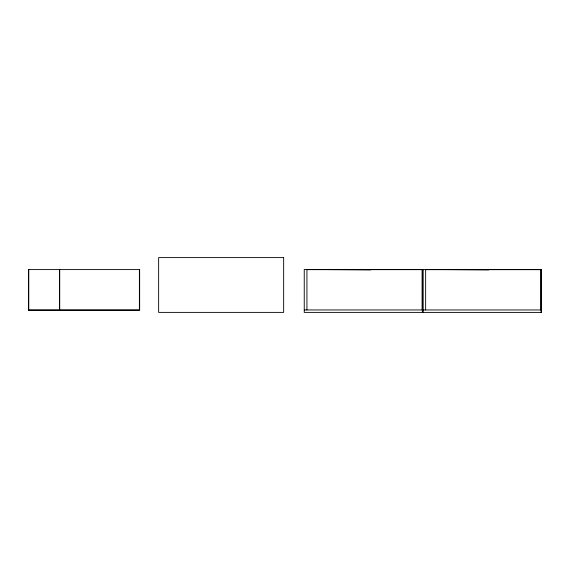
<?xml version="1.0" encoding="UTF-8"?>
<svg xmlns="http://www.w3.org/2000/svg" width="570" height="570" viewBox="0 0 570 570"><rect width="100%" height="100%" fill="white"/><g stroke="black" fill="none" stroke-linecap="round" stroke-linejoin="round"><path stroke-width="0.85" d="M306.931 269.582L422.798 269.582L422.798 312.389L304.245 312.389L304.245 269.446L419.434 269.446L306.931 269.446L306.931 309.952M425.64 269.589L541.5 269.589L541.5 312.396L422.947 312.396L422.947 269.453L538.137 269.453L425.64 269.453L425.64 309.959M306.931 269.653L422.391 269.653M425.64 269.66L541.094 269.66M422.798 270.258L422.391 270.258M540.83 270.258L541.5 270.258M28.5 309.959L139.386 309.959L139.386 269.589M304.245 309.952L422.798 309.952M422.947 309.959L541.5 309.959M425.64 269.453L488.668 269.895M306.931 269.446L370.849 269.895M541.094 269.589L541.094 312.396M540.83 269.589L540.83 309.959M422.391 269.582L422.391 312.389M422.121 269.582L422.121 309.952M59.722 269.589L59.722 309.959M59.451 269.589L59.451 309.959M28.771 269.589L28.771 309.959M283.653 257.604L158.638 257.604L158.638 312.389L283.653 312.389L283.653 257.604M139.65 269.589L28.5 269.589L28.5 310.222L139.65 310.222L139.65 269.589"/></g></svg>
